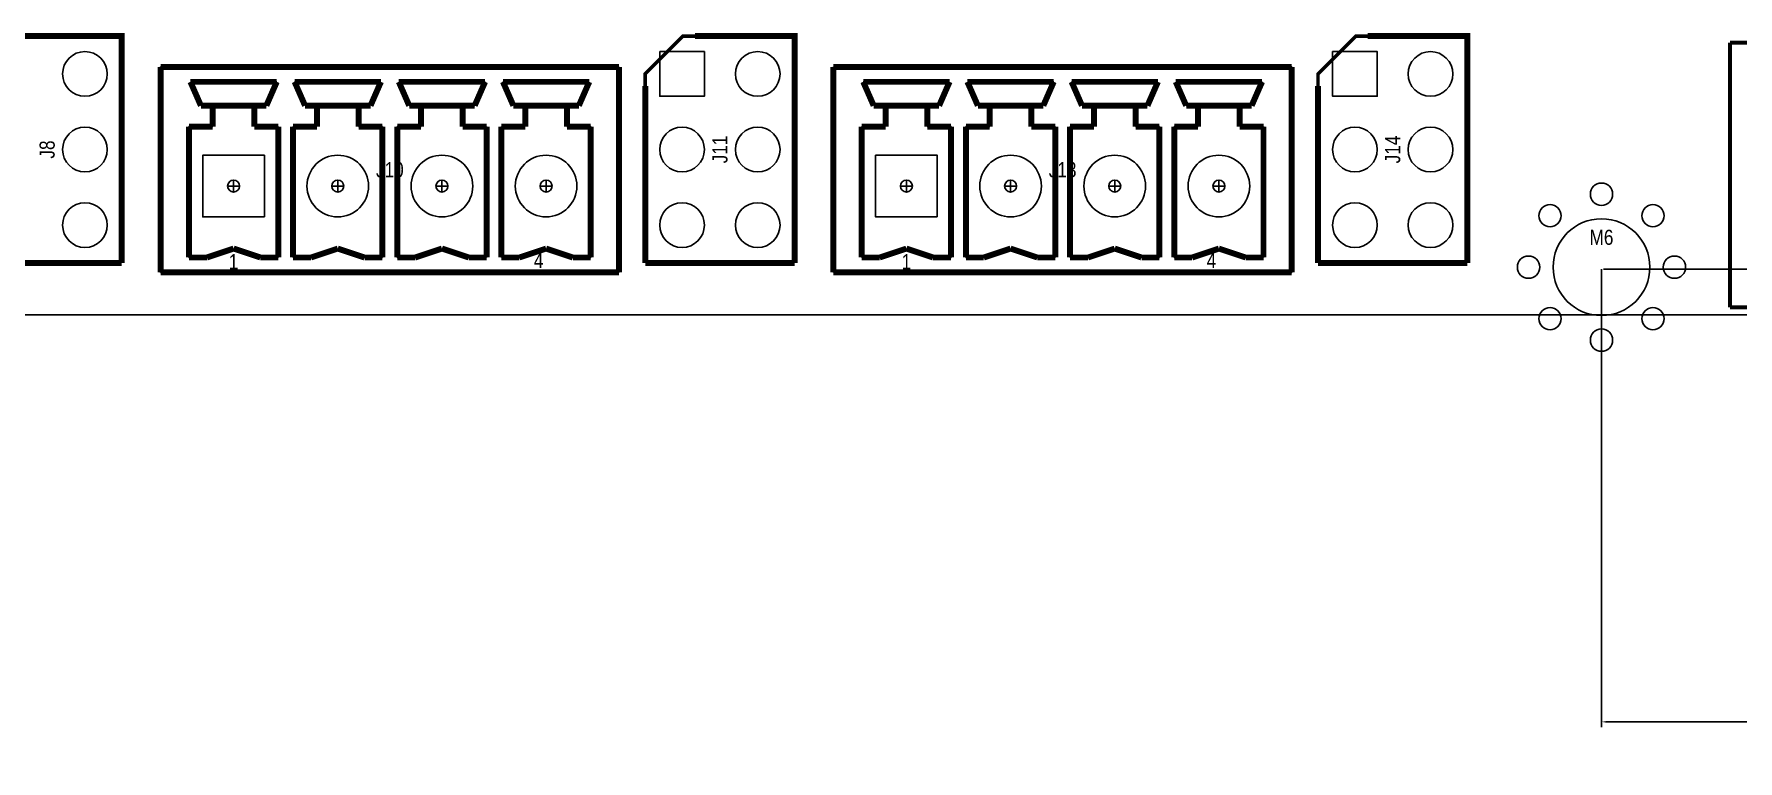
# Model space of a CAD drawing. Extents: x -26 to 196, y -14 to 133.
# Drawn here: x 79.2 to 136.4, y -14.2 to 10.2 of the extents above; entities that cross this region are included whole.
import ezdxf
from ezdxf.enums import TextEntityAlignment as Align

# ---------------------------------------------------------------- set-up
doc = ezdxf.new("R2010")
doc.units = 0
doc.header["$MEASUREMENT"] = 0
doc.layers.get('0').update_dxf_attribs({"linetype": 'CONTINUOUS'})
doc.layers.get('Defpoints').update_dxf_attribs({"linetype": 'CONTINUOUS'})
doc.layers.add('2', color=212, linetype='CONTINUOUS')
doc.dimstyles.get("Standard").update_dxf_attribs({"dimtxt": 0.18, "dimasz": 0.18, "dimexe": 0.18, "dimexo": 0.0625, "dimgap": 0.09, "dimtad": 0, "dimtih": 1, "dimtoh": 1, "dimzin": 0, "dimdsep": 46, "dimtxsty": 'STANDARD', "dimcen": 0.09, "dimadec": 0, "dimazin": 0, "dimtfac": 1, "dimtofl": 0, "dimtmove": 0, "dimatfit": 3, "dimfxl": 1, "dimtolj": 1, "dimtzin": 0, "dimarcsym": 0})

# ---------------------------------------------------------------- blocks, each defined once
blk = doc.blocks.new('*D16')
at = {"color": 0, "linetype": 'Continuous', "lineweight": -2}
for p, q in [((173.036, 14.415), (173.036, -13.088)), ((131.826, 2.302), (131.826, -13.088)), ((132.006, -12.908), (149.008, -12.908)), ((172.857, -12.908), (155.855, -12.908))]:
    blk.add_line(p, q, dxfattribs=at)
at = {"color": 0, "linetype": 'Continuous'}
for points in [[(132.006, -12.878), (132.006, -12.938), (131.826, -12.908)], [(172.857, -12.878), (172.857, -12.938), (173.036, -12.908)]]:
    blk.add_solid(points, dxfattribs=at)
at = {"layer": 'Defpoints', "color": 0, "linetype": 'Continuous'}
for p in [(173.036, 14.478), (131.826, 2.365), (173.036, -12.908)]:
    blk.add_point(p, dxfattribs=at)
at = {"color": 0, "linetype": 'Continuous', "insert": (152.431, -12.908), "char_height": 2, "attachment_point": 5}
blk.add_mtext('\\A1;41.21', dxfattribs=at)
blk = doc.blocks.new('*D17')
at = {"color": 0, "linetype": 'Continuous', "lineweight": -2}
for p, q in [((173.099, 14.478), (186.55, 14.478)), ((186.37, 14.298), (186.37, 9.48)), ((186.37, 2.482), (186.37, 7.3)), ((131.888, 2.302), (186.55, 2.302))]:
    blk.add_line(p, q, dxfattribs=at)
at = {"color": 0, "linetype": 'Continuous'}
for points in [[(186.34, 14.298), (186.4, 14.298), (186.37, 14.478)], [(186.34, 2.482), (186.4, 2.482), (186.37, 2.302)]]:
    blk.add_solid(points, dxfattribs=at)
at = {"layer": 'Defpoints', "color": 0, "linetype": 'Continuous'}
for p in [(173.036, 14.478), (186.37, 14.478), (131.826, 2.302)]:
    blk.add_point(p, dxfattribs=at)
at = {"color": 0, "linetype": 'Continuous', "insert": (186.37, 8.39), "char_height": 2, "attachment_point": 5}
blk.add_mtext('\\A1;12.18', dxfattribs=at)

msp = doc.modelspace()

# ---------------------------------------------------------------- linework, layer by layer
at = {"layer": '2'}
for points in [[(0, 0.762), (0, 108.966), (177.038, 108.966), (177.038, 0.762)], [(100.18395, 9.60755), (101.68509, 9.60755), (101.68509, 8.10641), (100.18395, 8.10641)], [(122.78995, 9.60755), (124.29109, 9.60755), (124.29109, 8.10641), (122.78995, 8.10641)], [(86.89975, 4.05511), (84.82965, 4.05511), (84.82965, 6.12521), (86.89975, 6.12521)], [(109.50575, 4.05511), (107.43565, 4.05511), (107.43565, 6.12521), (109.50575, 6.12521)]]:
    msp.add_lwpolyline(points, close=True, dxfattribs=at)
for points, const_width in [([(77.089, 2.50698), (77.089, 8.85698), (78.359, 10.12698), (82.10804, 10.12698), (82.10804, 2.50698)], 0.11938), ([(82.10804, 2.50698), (82.10804, 10.12698), (78.76032, 10.12698)], 0.20066), ([(99.695, 2.50698), (99.695, 8.85698), (100.965, 10.12698), (104.71404, 10.12698), (104.71404, 2.50698)], 0.11938), ([(104.71404, 2.50698), (104.71404, 10.12698), (101.36632, 10.12698)], 0.20066), ([(122.301, 2.50698), (122.301, 8.85698), (123.571, 10.12698), (127.32004, 10.12698), (127.32004, 2.50698)], 0.11938), ([(127.32004, 2.50698), (127.32004, 10.12698), (123.97232, 10.12698)], 0.20066), ([(136.144, 1.016), (136.144, 9.906)], 0.127), ([(136.144, 9.906), (137.414, 9.906)], 0.127), ([(83.4136, 9.09066), (83.4136, 2.18948)], 0.20066), ([(83.4136, 9.09066), (90.73896, 9.09066)], 0.20066), ([(90.73896, 9.09066), (98.81362, 9.09066)], 0.20066), ([(98.81362, 9.09066), (98.81362, 2.18948)], 0.20066), ([(106.0196, 9.09066), (106.0196, 2.18948)], 0.20066), ([(106.0196, 9.09066), (113.34496, 9.09066)], 0.20066), ([(113.34496, 9.09066), (121.41962, 9.09066)], 0.20066), ([(121.41962, 9.09066), (121.41962, 2.18948)], 0.20066), ([(84.41436, 8.59028), (84.76488, 7.79018)], 0.20066), ([(84.41436, 8.59028), (87.31504, 8.59028)], 0.20066), ([(87.31504, 8.59028), (86.96452, 7.79018)], 0.20066), ([(90.81516, 8.59028), (87.91448, 8.59028)], 0.20066), ([(87.91448, 8.59028), (88.265, 7.79018)], 0.20066), ([(90.81516, 8.59028), (90.46464, 7.79018)], 0.20066), ([(91.4146, 8.59028), (91.76512, 7.79018)], 0.20066), ([(91.4146, 8.59028), (94.31528, 8.59028)], 0.20066), ([(94.31528, 8.59028), (93.96476, 7.79018)], 0.20066), ([(94.91472, 8.59028), (95.26524, 7.79018)], 0.20066), ([(94.91472, 8.59028), (97.8154, 8.59028)], 0.20066), ([(97.8154, 8.59028), (97.46488, 7.79018)], 0.20066), ([(107.02036, 8.59028), (107.37088, 7.79018)], 0.20066), ([(107.02036, 8.59028), (109.92104, 8.59028)], 0.20066), ([(109.92104, 8.59028), (109.57052, 7.79018)], 0.20066), ([(113.42116, 8.59028), (110.52048, 8.59028)], 0.20066), ([(110.52048, 8.59028), (110.871, 7.79018)], 0.20066), ([(113.42116, 8.59028), (113.07064, 7.79018)], 0.20066), ([(114.0206, 8.59028), (114.37112, 7.79018)], 0.20066), ([(114.0206, 8.59028), (116.92128, 8.59028)], 0.20066), ([(116.92128, 8.59028), (116.57076, 7.79018)], 0.20066), ([(117.52072, 8.59028), (117.87124, 7.79018)], 0.20066), ([(117.52072, 8.59028), (120.4214, 8.59028)], 0.20066), ([(120.4214, 8.59028), (120.07088, 7.79018)], 0.20066), ([(99.695, 8.45312), (99.695, 2.50698)], 0.20066), ([(122.301, 8.45312), (122.301, 2.50698)], 0.20066), ([(84.76488, 7.79018), (86.86546, 7.79018)], 0.20066), ([(85.16366, 7.79018), (85.16366, 7.08914)], 0.20066), ([(86.56574, 7.79018), (86.56574, 7.08914)], 0.20066), ([(86.56574, 7.79018), (86.96452, 7.79018)], 0.20066), ([(88.66378, 7.79018), (88.265, 7.79018)], 0.20066), ([(90.46464, 7.79018), (88.36406, 7.79018)], 0.20066), ([(88.66378, 7.79018), (88.66378, 7.08914)], 0.20066), ([(90.06586, 7.79018), (90.06586, 7.08914)], 0.20066), ([(91.76512, 7.79018), (93.8657, 7.79018)], 0.20066), ([(92.1639, 7.79018), (92.1639, 7.08914)], 0.20066), ([(93.56344, 7.79018), (93.56344, 7.08914)], 0.20066), ([(93.56344, 7.79018), (93.96476, 7.79018)], 0.20066), ([(95.26524, 7.79018), (97.36582, 7.79018)], 0.20066), ([(95.66402, 7.79018), (95.66402, 7.08914)], 0.20066), ([(97.06356, 7.79018), (97.06356, 7.08914)], 0.20066), ([(97.06356, 7.79018), (97.46488, 7.79018)], 0.20066), ([(107.37088, 7.79018), (109.47146, 7.79018)], 0.20066), ([(107.76966, 7.79018), (107.76966, 7.08914)], 0.20066), ([(109.17174, 7.79018), (109.17174, 7.08914)], 0.20066), ([(109.17174, 7.79018), (109.57052, 7.79018)], 0.20066), ([(111.26978, 7.79018), (110.871, 7.79018)], 0.20066), ([(113.07064, 7.79018), (110.97006, 7.79018)], 0.20066), ([(111.26978, 7.79018), (111.26978, 7.08914)], 0.20066), ([(112.67186, 7.79018), (112.67186, 7.08914)], 0.20066), ([(114.37112, 7.79018), (116.4717, 7.79018)], 0.20066), ([(114.7699, 7.79018), (114.7699, 7.08914)], 0.20066), ([(116.16944, 7.79018), (116.16944, 7.08914)], 0.20066), ([(116.16944, 7.79018), (116.57076, 7.79018)], 0.20066), ([(117.87124, 7.79018), (119.97182, 7.79018)], 0.20066), ([(118.27002, 7.79018), (118.27002, 7.08914)], 0.20066), ([(119.66956, 7.79018), (119.66956, 7.08914)], 0.20066), ([(119.66956, 7.79018), (120.07088, 7.79018)], 0.20066), ([(84.36356, 7.08914), (84.36356, 2.68986)], 0.20066), ([(84.36356, 7.08914), (85.16366, 7.08914)], 0.20066), ([(86.56574, 7.08914), (87.36584, 7.08914)], 0.20066), ([(87.36584, 7.08914), (87.36584, 2.68986)], 0.20066), ([(87.86368, 7.08914), (87.86368, 2.68986)], 0.20066), ([(88.66378, 7.08914), (87.86368, 7.08914)], 0.20066), ([(90.86596, 7.08914), (90.06586, 7.08914)], 0.20066), ([(90.86596, 7.08914), (90.86596, 2.68986)], 0.20066), ([(91.3638, 7.08914), (91.3638, 2.68986)], 0.20066), ([(91.3638, 7.08914), (92.1639, 7.08914)], 0.20066), ([(93.56344, 7.08914), (94.36354, 7.08914)], 0.20066), ([(94.36354, 7.08914), (94.36354, 2.68986)], 0.20066), ([(94.86392, 7.08914), (94.86392, 2.68986)], 0.20066), ([(94.86392, 7.08914), (95.66402, 7.08914)], 0.20066), ([(97.06356, 7.08914), (97.86366, 7.08914)], 0.20066), ([(97.86366, 7.08914), (97.86366, 2.68986)], 0.20066), ([(106.96956, 7.08914), (106.96956, 2.68986)], 0.20066), ([(106.96956, 7.08914), (107.76966, 7.08914)], 0.20066), ([(109.17174, 7.08914), (109.97184, 7.08914)], 0.20066), ([(109.97184, 7.08914), (109.97184, 2.68986)], 0.20066), ([(110.46968, 7.08914), (110.46968, 2.68986)], 0.20066), ([(111.26978, 7.08914), (110.46968, 7.08914)], 0.20066), ([(113.47196, 7.08914), (112.67186, 7.08914)], 0.20066), ([(113.47196, 7.08914), (113.47196, 2.68986)], 0.20066), ([(113.9698, 7.08914), (113.9698, 2.68986)], 0.20066), ([(113.9698, 7.08914), (114.7699, 7.08914)], 0.20066), ([(116.16944, 7.08914), (116.96954, 7.08914)], 0.20066), ([(116.96954, 7.08914), (116.96954, 2.68986)], 0.20066), ([(117.46992, 7.08914), (117.46992, 2.68986)], 0.20066), ([(117.46992, 7.08914), (118.27002, 7.08914)], 0.20066), ([(119.66956, 7.08914), (120.46966, 7.08914)], 0.20066), ([(120.46966, 7.08914), (120.46966, 2.68986)], 0.20066), ([(84.96554, 2.68986), (85.8647, 2.98958)], 0.20066), ([(85.8647, 2.98958), (86.76386, 2.68986)], 0.20066), ([(88.46566, 2.68986), (89.36482, 2.98958)], 0.20066), ([(89.36482, 2.98958), (90.26398, 2.68986)], 0.20066), ([(91.96578, 2.68986), (92.86494, 2.98958)], 0.20066), ([(92.86494, 2.98958), (93.7641, 2.68986)], 0.20066), ([(95.4659, 2.68986), (96.36506, 2.98958)], 0.20066), ([(96.36506, 2.98958), (97.26422, 2.68986)], 0.20066), ([(107.57154, 2.68986), (108.4707, 2.98958)], 0.20066), ([(108.4707, 2.98958), (109.36986, 2.68986)], 0.20066), ([(111.07166, 2.68986), (111.97082, 2.98958)], 0.20066), ([(111.97082, 2.98958), (112.86998, 2.68986)], 0.20066), ([(114.57178, 2.68986), (115.47094, 2.98958)], 0.20066), ([(115.47094, 2.98958), (116.3701, 2.68986)], 0.20066), ([(118.0719, 2.68986), (118.97106, 2.98958)], 0.20066), ([(118.97106, 2.98958), (119.87022, 2.68986)], 0.20066), ([(77.089, 2.50698), (82.10804, 2.50698)], 0.20066), ([(82.10804, 2.50698), (77.089, 2.50698)], 0.11938), ([(84.36356, 2.68986), (84.96554, 2.68986)], 0.20066), ([(86.76386, 2.68986), (87.36584, 2.68986)], 0.20066), ([(87.86368, 2.68986), (88.46566, 2.68986)], 0.20066), ([(90.26398, 2.68986), (90.86596, 2.68986)], 0.20066), ([(91.3638, 2.68986), (91.96578, 2.68986)], 0.20066), ([(93.7641, 2.68986), (94.36354, 2.68986)], 0.20066), ([(94.86392, 2.68986), (95.4659, 2.68986)], 0.20066), ([(97.26422, 2.68986), (97.86366, 2.68986)], 0.20066), ([(99.695, 2.50698), (104.71404, 2.50698)], 0.20066), ([(104.71404, 2.50698), (99.695, 2.50698)], 0.11938), ([(106.96956, 2.68986), (107.57154, 2.68986)], 0.20066), ([(109.36986, 2.68986), (109.97184, 2.68986)], 0.20066), ([(110.46968, 2.68986), (111.07166, 2.68986)], 0.20066), ([(112.86998, 2.68986), (113.47196, 2.68986)], 0.20066), ([(113.9698, 2.68986), (114.57178, 2.68986)], 0.20066), ([(116.3701, 2.68986), (116.96954, 2.68986)], 0.20066), ([(117.46992, 2.68986), (118.0719, 2.68986)], 0.20066), ([(119.87022, 2.68986), (120.46966, 2.68986)], 0.20066), ([(122.301, 2.50698), (127.32004, 2.50698)], 0.20066), ([(127.32004, 2.50698), (122.301, 2.50698)], 0.11938), ([(83.4136, 2.18948), (90.9701, 2.18948)], 0.20066), ([(90.9701, 2.18948), (98.81362, 2.18948)], 0.20066), ([(106.0196, 2.18948), (113.5761, 2.18948)], 0.20066), ([(113.5761, 2.18948), (121.41962, 2.18948)], 0.20066), ([(136.144, 1.016), (140.462, 1.016)], 0.127)]:
    msp.add_lwpolyline(points, dxfattribs=dict(at, const_width=const_width))
for points in [[(83.4136, 9.09066), (90.73896, 9.09066)], [(83.4136, 9.09066), (83.4136, 2.18948)], [(84.41436, 8.59028), (84.76488, 7.79018)], [(84.41436, 8.59028), (87.31504, 8.59028)], [(87.31504, 8.59028), (86.96452, 7.79018)], [(90.81516, 8.59028), (87.91448, 8.59028)], [(87.91448, 8.59028), (88.265, 7.79018)], [(90.81516, 8.59028), (90.46464, 7.79018)], [(90.73896, 9.09066), (98.81362, 9.09066)], [(91.4146, 8.59028), (94.31528, 8.59028)], [(91.4146, 8.59028), (91.76512, 7.79018)], [(94.31528, 8.59028), (93.96476, 7.79018)], [(94.91472, 8.59028), (95.26524, 7.79018)], [(94.91472, 8.59028), (97.8154, 8.59028)], [(97.8154, 8.59028), (97.46488, 7.79018)], [(98.81362, 9.09066), (98.81362, 2.18948)], [(106.0196, 9.09066), (113.34496, 9.09066)], [(106.0196, 9.09066), (106.0196, 2.18948)], [(107.02036, 8.59028), (107.37088, 7.79018)], [(107.02036, 8.59028), (109.92104, 8.59028)], [(109.92104, 8.59028), (109.57052, 7.79018)], [(113.42116, 8.59028), (110.52048, 8.59028)], [(110.52048, 8.59028), (110.871, 7.79018)], [(113.42116, 8.59028), (113.07064, 7.79018)], [(113.34496, 9.09066), (121.41962, 9.09066)], [(114.0206, 8.59028), (116.92128, 8.59028)], [(114.0206, 8.59028), (114.37112, 7.79018)], [(116.92128, 8.59028), (116.57076, 7.79018)], [(117.52072, 8.59028), (117.87124, 7.79018)], [(117.52072, 8.59028), (120.4214, 8.59028)], [(120.4214, 8.59028), (120.07088, 7.79018)], [(121.41962, 9.09066), (121.41962, 2.18948)], [(84.76488, 7.79018), (86.86546, 7.79018)], [(85.16366, 7.79018), (85.16366, 7.08914)], [(86.56574, 7.79018), (86.56574, 7.08914)], [(86.56574, 7.79018), (86.96452, 7.79018)], [(88.66378, 7.79018), (88.265, 7.79018)], [(90.46464, 7.79018), (88.36406, 7.79018)], [(88.66378, 7.79018), (88.66378, 7.08914)], [(90.06586, 7.79018), (90.06586, 7.08914)], [(91.76512, 7.79018), (93.8657, 7.79018)], [(92.1639, 7.79018), (92.1639, 7.08914)], [(93.56344, 7.79018), (93.56344, 7.08914)], [(93.56344, 7.79018), (93.96476, 7.79018)], [(95.26524, 7.79018), (97.36582, 7.79018)], [(95.66402, 7.79018), (95.66402, 7.08914)], [(97.06356, 7.79018), (97.06356, 7.08914)], [(97.06356, 7.79018), (97.46488, 7.79018)], [(107.37088, 7.79018), (109.47146, 7.79018)], [(107.76966, 7.79018), (107.76966, 7.08914)], [(109.17174, 7.79018), (109.17174, 7.08914)], [(109.17174, 7.79018), (109.57052, 7.79018)], [(111.26978, 7.79018), (110.871, 7.79018)], [(113.07064, 7.79018), (110.97006, 7.79018)], [(111.26978, 7.79018), (111.26978, 7.08914)], [(112.67186, 7.79018), (112.67186, 7.08914)], [(114.37112, 7.79018), (116.4717, 7.79018)], [(114.7699, 7.79018), (114.7699, 7.08914)], [(116.16944, 7.79018), (116.16944, 7.08914)], [(116.16944, 7.79018), (116.57076, 7.79018)], [(117.87124, 7.79018), (119.97182, 7.79018)], [(118.27002, 7.79018), (118.27002, 7.08914)], [(119.66956, 7.79018), (119.66956, 7.08914)], [(119.66956, 7.79018), (120.07088, 7.79018)], [(84.36356, 7.08914), (85.16366, 7.08914)], [(84.36356, 7.08914), (84.36356, 2.68986)], [(86.56574, 7.08914), (87.36584, 7.08914)], [(87.36584, 7.08914), (87.36584, 2.68986)], [(88.66378, 7.08914), (87.86368, 7.08914)], [(87.86368, 7.08914), (87.86368, 2.68986)], [(90.86596, 7.08914), (90.06586, 7.08914)], [(90.86596, 7.08914), (90.86596, 2.68986)], [(91.3638, 7.08914), (92.1639, 7.08914)], [(91.3638, 7.08914), (91.3638, 2.68986)], [(93.56344, 7.08914), (94.36354, 7.08914)], [(94.36354, 7.08914), (94.36354, 2.68986)], [(94.86392, 7.08914), (94.86392, 2.68986)], [(94.86392, 7.08914), (95.66402, 7.08914)], [(97.06356, 7.08914), (97.86366, 7.08914)], [(97.86366, 7.08914), (97.86366, 2.68986)], [(106.96956, 7.08914), (107.76966, 7.08914)], [(106.96956, 7.08914), (106.96956, 2.68986)], [(109.17174, 7.08914), (109.97184, 7.08914)], [(109.97184, 7.08914), (109.97184, 2.68986)], [(111.26978, 7.08914), (110.46968, 7.08914)], [(110.46968, 7.08914), (110.46968, 2.68986)], [(113.47196, 7.08914), (112.67186, 7.08914)], [(113.47196, 7.08914), (113.47196, 2.68986)], [(113.9698, 7.08914), (114.7699, 7.08914)], [(113.9698, 7.08914), (113.9698, 2.68986)], [(116.16944, 7.08914), (116.96954, 7.08914)], [(116.96954, 7.08914), (116.96954, 2.68986)], [(117.46992, 7.08914), (117.46992, 2.68986)], [(117.46992, 7.08914), (118.27002, 7.08914)], [(119.66956, 7.08914), (120.46966, 7.08914)], [(120.46966, 7.08914), (120.46966, 2.68986)], [(85.8647, 4.9022), (85.8647, 5.27812)], [(89.36482, 4.9022), (89.36482, 5.27812)], [(92.86494, 4.9022), (92.86494, 5.27812)], [(96.36506, 4.9022), (96.36506, 5.27812)], [(108.4707, 4.9022), (108.4707, 5.27812)], [(111.97082, 4.9022), (111.97082, 5.27812)], [(115.47094, 4.9022), (115.47094, 5.27812)], [(118.97106, 4.9022), (118.97106, 5.27812)], [(85.67674, 5.09016), (86.05266, 5.09016)], [(89.17686, 5.09016), (89.55278, 5.09016)], [(92.67698, 5.09016), (93.0529, 5.09016)], [(96.1771, 5.09016), (96.55302, 5.09016)], [(108.28274, 5.09016), (108.65866, 5.09016)], [(111.78286, 5.09016), (112.15878, 5.09016)], [(115.28298, 5.09016), (115.6589, 5.09016)], [(118.7831, 5.09016), (119.15902, 5.09016)], [(84.96554, 2.68986), (85.8647, 2.98958)], [(85.8647, 2.98958), (86.76386, 2.68986)], [(88.46566, 2.68986), (89.36482, 2.98958)], [(89.36482, 2.98958), (90.26398, 2.68986)], [(91.96578, 2.68986), (92.86494, 2.98958)], [(92.86494, 2.98958), (93.7641, 2.68986)], [(95.4659, 2.68986), (96.36506, 2.98958)], [(96.36506, 2.98958), (97.26422, 2.68986)], [(107.57154, 2.68986), (108.4707, 2.98958)], [(108.4707, 2.98958), (109.36986, 2.68986)], [(111.07166, 2.68986), (111.97082, 2.98958)], [(111.97082, 2.98958), (112.86998, 2.68986)], [(114.57178, 2.68986), (115.47094, 2.98958)], [(115.47094, 2.98958), (116.3701, 2.68986)], [(118.0719, 2.68986), (118.97106, 2.98958)], [(118.97106, 2.98958), (119.87022, 2.68986)], [(84.36356, 2.68986), (84.96554, 2.68986)], [(86.76386, 2.68986), (87.36584, 2.68986)], [(87.86368, 2.68986), (88.46566, 2.68986)], [(90.26398, 2.68986), (90.86596, 2.68986)], [(91.3638, 2.68986), (91.96578, 2.68986)], [(93.7641, 2.68986), (94.36354, 2.68986)], [(94.86392, 2.68986), (95.4659, 2.68986)], [(97.26422, 2.68986), (97.86366, 2.68986)], [(106.96956, 2.68986), (107.57154, 2.68986)], [(109.36986, 2.68986), (109.97184, 2.68986)], [(110.46968, 2.68986), (111.07166, 2.68986)], [(112.86998, 2.68986), (113.47196, 2.68986)], [(113.9698, 2.68986), (114.57178, 2.68986)], [(116.3701, 2.68986), (116.96954, 2.68986)], [(117.46992, 2.68986), (118.0719, 2.68986)], [(119.87022, 2.68986), (120.46966, 2.68986)], [(83.4136, 2.18948), (90.9701, 2.18948)], [(90.9701, 2.18948), (98.81362, 2.18948)], [(106.0196, 2.18948), (113.5761, 2.18948)], [(113.5761, 2.18948), (121.41962, 2.18948)]]:
    msp.add_lwpolyline(points, dxfattribs=at)
for points in [[(86.06536, 5.09016, 1), (85.66404, 5.09016, 1), (86.06536, 5.09016)], [(89.56548, 5.09016, 1), (89.16416, 5.09016, 1), (89.56548, 5.09016)], [(93.0656, 5.09016, 1), (92.66428, 5.09016, 1), (93.0656, 5.09016)], [(96.56572, 5.09016, 1), (96.1644, 5.09016, 1), (96.56572, 5.09016)], [(108.67136, 5.09016, 1), (108.27004, 5.09016, 1), (108.67136, 5.09016)], [(112.17148, 5.09016, 1), (111.77016, 5.09016, 1), (112.17148, 5.09016)], [(115.6716, 5.09016, 1), (115.27028, 5.09016, 1), (115.6716, 5.09016)], [(119.17172, 5.09016, 1), (118.7704, 5.09016, 1), (119.17172, 5.09016)]]:
    msp.add_lwpolyline(points, format="xyb", dxfattribs=at)
for centre, radius in [((80.86852, 8.85698), 0.75057), ((103.47452, 8.85698), 0.75057), ((126.08052, 8.85698), 0.75057), ((80.86852, 6.31698), 0.75057), ((100.93452, 6.31698), 0.75057), ((103.47452, 6.31698), 0.75057), ((123.54052, 6.31698), 0.75057), ((126.08052, 6.31698), 0.75057), ((89.36482, 5.09016), 1.03505), ((92.86494, 5.09016), 1.03505), ((96.36506, 5.09016), 1.03505), ((111.97082, 5.09016), 1.03505), ((115.47094, 5.09016), 1.03505), ((118.97106, 5.09016), 1.03505), ((131.826, 4.81584), 0.37465), ((80.86852, 3.77698), 0.75057), ((100.93452, 3.77698), 0.75057), ((103.47452, 3.77698), 0.75057), ((123.54052, 3.77698), 0.75057), ((126.08052, 3.77698), 0.75057), ((130.09626, 4.09448), 0.37465), ((133.55574, 4.09448), 0.37465), ((131.826, 2.36474), 1.6256), ((129.3749, 2.36474), 0.37465), ((134.2771, 2.36474), 0.37465), ((130.09626, 0.635), 0.37465), ((133.55574, 0.635), 0.37465), ((131.826, -0.08636), 0.37465)]:
    msp.add_circle(centre, radius, dxfattribs=at)

# ---------------------------------------------------------------- texts
at = {"layer": '2', "width": 0.85}
for s, p in [('J8', (79.85252, 6.31698)), ('J11', (102.45852, 6.31698)), ('J14', (125.06452, 6.31698))]:
    msp.add_text(s, height=0.508, rotation=90, dxfattribs=at).set_placement(p, align=Align.CENTER)
for s, p in [('J10', (91.11488, 5.3848)), ('J13', (113.72088, 5.3848)), ('M6', (131.826, 3.11404)), ('1', (85.8647, 2.29616)), ('4', (96.1136, 2.3368)), ('1', (108.4707, 2.29616)), ('4', (118.7196, 2.3368))]:
    msp.add_text(s, height=0.508, dxfattribs=at).set_placement(p, align=Align.CENTER)

# ---------------------------------------------------------------- dimensions: what is measured, and where the dimension line sits
at = {"linetype": 'Continuous'}
dim = msp.add_linear_dim(base=(173.0365, -12.90808), p1=(131.826, 2.36474), p2=(173.0365, 14.478), dimstyle='Standard', override={"dimtxt": 2}, dxfattribs=at)
dim.commit()
dim.dimension.update_dxf_attribs({"geometry": '*D16', "text_midpoint": (152.43125, -12.90808)})
dim = msp.add_linear_dim(base=(186.37009, 14.478), p1=(131.826, 2.30224), p2=(173.0365, 14.478), angle=90, dimstyle='Standard', override={"dimtxt": 2}, dxfattribs=at)
dim.commit()
dim.dimension.update_dxf_attribs({"geometry": '*D17', "text_midpoint": (186.37009, 8.39012)})

doc.saveas('drawing.dxf')
